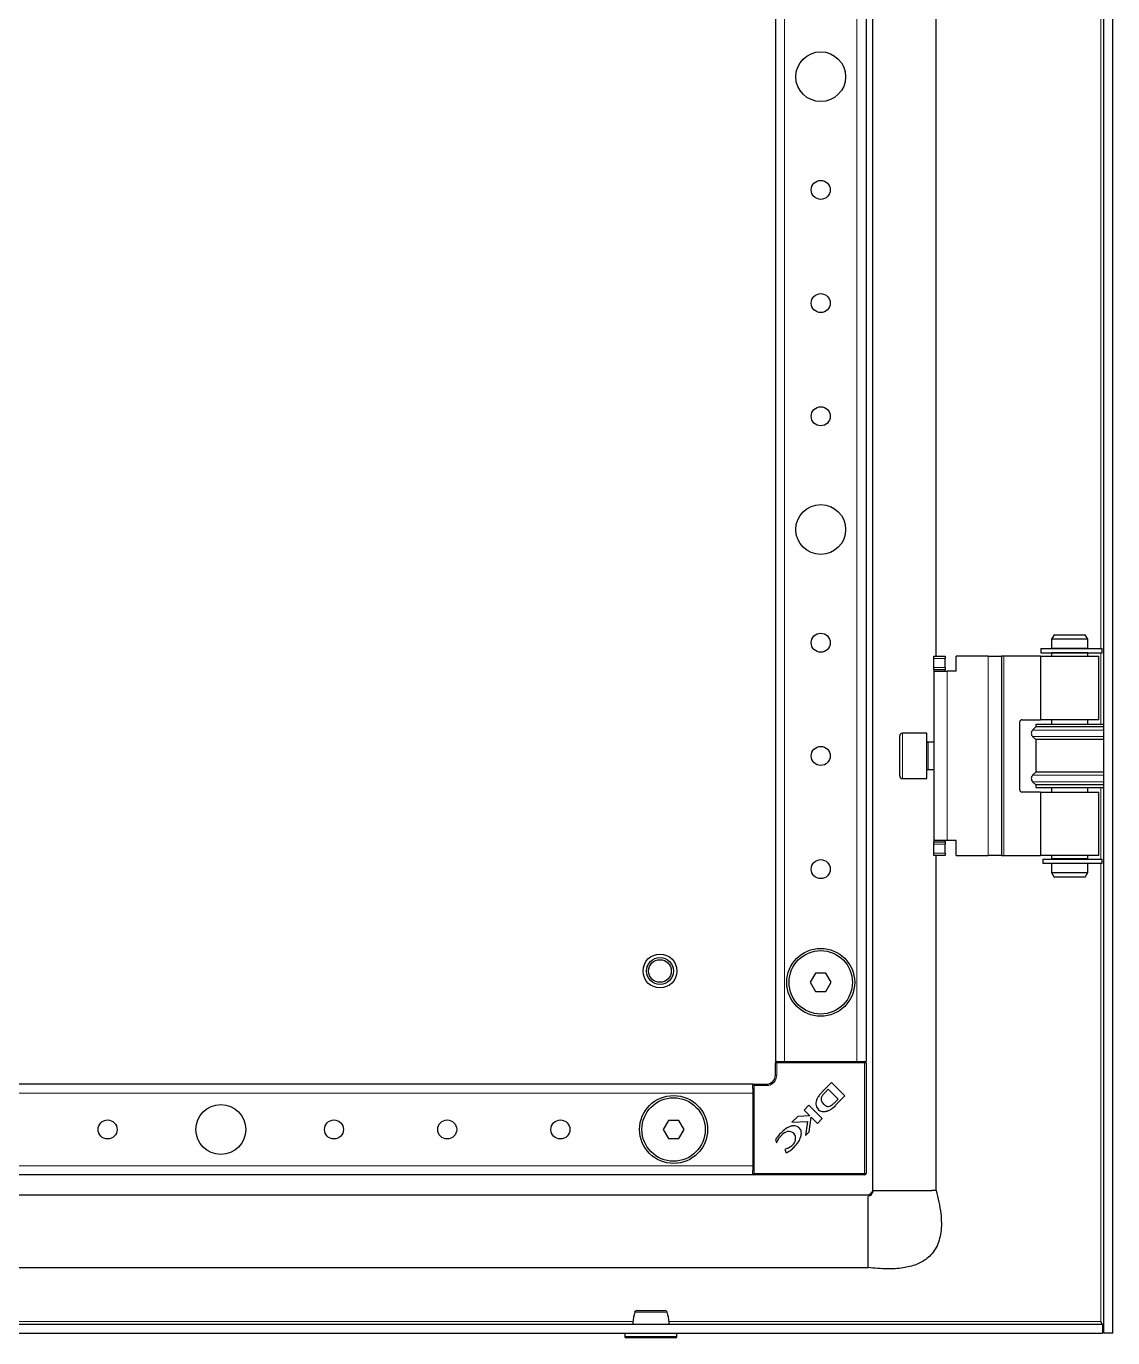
# Model space of a CAD drawing. Header units: millimetres. Extents: x -1114 to 2940, y -1920 to 1219.
# Drawn here: x -15.4 to 224.6, y -1099.7 to -810.1 of the extents above; entities that cross this region are included whole.
import ezdxf

# ---------------------------------------------------------------- set-up
doc = ezdxf.new("R2010")
doc.units = ezdxf.units.MM

msp = doc.modelspace()

# ---------------------------------------------------------------- linework, layer by layer
at = {"color": 7, "linetype": 'Continuous', "lineweight": 25}
for p, q in [((222.56, -1098.72), (222.56, 656.28)), ((224.56, -1098.72), (224.56, 656.28)), ((171.56, -1067.22), (171.56, 624.78)), ((150.06, 596.28), (150.06, -1038.72)), ((170.06, 596.28), (170.06, -1038.72)), ((185.56, -949.22), (185.56, -518.22)), ((211.64, -944.47), (211.06, -945.47)), ((211.06, -945.47), (211.06, -947.47)), ((219.06, -945.47), (211.06, -945.47)), ((211.64, -944.47), (218.48, -944.47)), ((219.06, -945.47), (218.48, -944.47)), ((219.06, -947.47), (219.06, -945.47)), ((185.01, -949.22), (187.51, -949.22)), ((185.01, -949.72), (185.01, -949.22)), ((185.01, -951.72), (185.01, -949.72)), ((187.51, -949.22), (187.51, -949.72)), ((187.51, -951.72), (187.51, -949.72)), ((197.01, -949.22), (190.01, -949.22)), ((190.01, -952.52), (190.01, -949.22)), ((197.01, -949.22), (200.01, -949.22)), ((200.01, -949.22), (200.01, -993.22)), ((200.51, -949.22), (200.01, -949.22)), ((208.61, -949.22), (200.51, -949.22)), ((208.61, -949.22), (208.61, -963.22)), ((208.61, -949.22), (221.51, -949.22)), ((208.69, -947.52), (208.69, -948.42)), ((208.69, -947.52), (208.74, -947.52)), ((208.69, -948.42), (208.74, -948.42)), ((208.74, -947.52), (222.21, -947.52)), ((208.74, -948.42), (222.21, -948.42)), ((215.59, -947.47), (211.06, -947.47)), ((211.06, -948.47), (211.06, -949.22)), ((215.59, -948.47), (211.06, -948.47)), ((211.56, -947.47), (211.56, -947.52)), ((211.56, -948.42), (211.56, -948.47)), ((219.06, -947.47), (215.59, -947.47)), ((219.06, -948.47), (215.59, -948.47)), ((218.56, -947.52), (218.56, -947.47)), ((218.56, -948.47), (218.56, -948.42)), ((219.06, -949.22), (219.06, -948.47)), ((221.51, -963.22), (221.51, -949.22)), ((222.21, -948.42), (222.21, -947.52)), ((185.01, -952.22), (185.01, -951.72)), ((187.51, -952.22), (185.01, -952.22)), ((185.01, -952.22), (185.01, -952.52)), ((185.01, -952.52), (188.01, -952.52)), ((185.01, -952.52), (185.01, -989.92)), ((187.51, -951.72), (187.51, -952.22)), ((187.51, -952.52), (187.51, -952.22)), ((190.01, -952.52), (188.01, -952.52)), ((204.01, -978.72), (204.01, -963.72)), ((204.51, -963.22), (208.61, -963.22)), ((207.56, -964.22), (207.56, -964.82)), ((207.56, -964.22), (222.56, -964.22)), ((221.51, -963.22), (208.61, -963.22)), ((211.06, -963.22), (211.06, -964.22)), ((219.06, -964.22), (219.06, -963.22)), ((177.51, -975.62), (177.51, -966.82)), ((183.51, -966.22), (178.11, -966.22)), ((183.51, -976.22), (183.51, -966.22)), ((207.56, -964.82), (206.86, -965.5)), ((206.86, -966.93), (207.56, -967.62)), ((222.56, -964.82), (207.56, -964.82)), ((185.01, -968.22), (183.76, -968.22)), ((207.56, -967.62), (207.56, -974.82)), ((222.56, -967.62), (207.56, -967.62)), ((183.76, -974.22), (185.01, -974.22)), ((207.56, -974.82), (206.86, -975.5)), ((222.56, -974.82), (207.56, -974.82)), ((178.11, -976.22), (183.51, -976.22)), ((206.86, -976.93), (207.56, -977.62)), ((207.56, -977.62), (207.56, -978.22)), ((222.56, -977.62), (207.56, -977.62)), ((207.56, -978.22), (222.56, -978.22)), ((211.06, -978.22), (211.06, -979.22)), ((219.06, -979.22), (219.06, -978.22)), ((208.61, -979.22), (204.51, -979.22)), ((208.61, -979.22), (208.61, -993.22)), ((208.61, -979.22), (221.51, -979.22)), ((221.51, -993.22), (221.51, -979.22)), ((188.01, -989.92), (185.01, -989.92)), ((185.01, -989.92), (185.01, -990.22)), ((185.01, -990.22), (187.51, -990.22)), ((185.01, -990.72), (185.01, -990.22)), ((187.51, -990.22), (187.51, -989.92)), ((187.51, -990.22), (187.51, -990.72)), ((190.01, -989.92), (188.01, -989.92)), ((190.01, -993.22), (190.01, -989.92)), ((185.01, -992.72), (185.01, -990.72)), ((185.01, -993.22), (185.01, -992.72)), ((187.51, -993.22), (185.01, -993.22)), ((185.56, -1067.22), (185.56, -993.22)), ((187.51, -992.72), (187.51, -990.72)), ((187.51, -992.72), (187.51, -993.22)), ((190.01, -993.22), (197.01, -993.22)), ((200.01, -993.22), (197.01, -993.22)), ((200.01, -993.22), (200.51, -993.22)), ((200.51, -993.22), (208.61, -993.22)), ((221.51, -993.22), (208.61, -993.22)), ((211.06, -993.22), (211.06, -993.97)), ((219.06, -993.97), (219.06, -993.22)), ((209.12, -994.02), (209.12, -994.92)), ((209.12, -994.02), (209.14, -994.02)), ((209.12, -994.92), (209.14, -994.92)), ((209.14, -994.02), (209.14, -994.92)), ((209.14, -994.02), (209.22, -994.02)), ((209.14, -994.92), (209.22, -994.92)), ((209.22, -994.02), (222.21, -994.02)), ((209.22, -994.92), (222.21, -994.92)), ((215.59, -993.97), (211.06, -993.97)), ((211.06, -994.97), (211.06, -996.97)), ((215.59, -994.97), (211.06, -994.97)), ((211.56, -993.97), (211.56, -994.02)), ((211.56, -994.92), (211.56, -994.97)), ((219.06, -993.97), (215.59, -993.97)), ((219.06, -994.97), (215.59, -994.97)), ((218.56, -994.02), (218.56, -993.97)), ((218.56, -994.97), (218.56, -994.92)), ((219.06, -996.97), (219.06, -994.97)), ((222.21, -994.92), (222.21, -994.02)), ((211.06, -996.97), (211.64, -997.97)), ((211.06, -996.97), (215.59, -996.97)), ((215.52, -997.97), (211.64, -997.97)), ((218.48, -997.97), (215.52, -997.97)), ((215.59, -996.97), (219.06, -996.97)), ((218.48, -997.97), (219.06, -996.97)), ((158.91, -1019.22), (157.75, -1021.22)), ((161.22, -1019.22), (158.91, -1019.22)), ((162.37, -1021.22), (161.22, -1019.22)), ((157.75, -1021.22), (158.91, -1023.22)), ((161.22, -1023.22), (162.37, -1021.22)), ((158.91, -1023.22), (161.22, -1023.22)), ((150.06, -1038.72), (150.36, -1038.72)), ((150.06, -1041.72), (150.06, -1039.02)), ((150.36, -1038.72), (151.01, -1038.72)), ((151.01, -1038.72), (152.06, -1038.72)), ((152.06, -1038.72), (168.06, -1038.72)), ((168.06, -1038.72), (169.11, -1038.72)), ((169.11, -1038.72), (169.76, -1038.72)), ((169.76, -1038.72), (170.06, -1038.72)), ((170.06, -1039.02), (170.06, -1063.42)), ((145.06, -1043.72), (-134.94, -1043.72)), ((145.06, -1043.72), (145.06, -1044.02)), ((145.06, -1044.66), (145.06, -1044.02)), ((145.06, -1044.66), (145.06, -1045.72)), ((145.36, -1043.72), (148.06, -1043.72)), ((160.56, -1045.25), (160.55, -1045.27)), ((162.45, -1043.36), (160.56, -1045.25)), ((161.71, -1044.84), (161.05, -1045.52)), ((163.89, -1047.03), (161.71, -1044.84)), ((165.41, -1046.32), (162.45, -1043.36)), ((145.06, -1045.72), (145.06, -1061.72)), ((157.45, -1048.37), (156.39, -1049.43)), ((160.41, -1051.33), (157.45, -1048.37)), ((163.17, -1047.77), (163.89, -1047.03)), ((163.42, -1048.31), (165.41, -1046.32)), ((154.98, -1050.84), (153.69, -1052.13)), ((157.64, -1050.67), (154.98, -1050.84)), ((156.39, -1049.43), (157.64, -1050.67)), ((157.49, -1054.25), (157.97, -1050.98)), ((157.97, -1050.98), (159.36, -1052.37)), ((159.36, -1052.37), (160.41, -1051.33)), ((126.41, -1051.72), (125.25, -1053.72)), ((125.25, -1053.72), (126.41, -1055.72)), ((128.72, -1051.72), (126.41, -1051.72)), ((129.87, -1053.72), (128.72, -1051.72)), ((128.72, -1055.72), (129.87, -1053.72)), ((153.69, -1052.13), (157.16, -1051.95)), ((157.16, -1051.95), (156.69, -1055.05)), ((156.69, -1055.05), (157.49, -1054.25)), ((126.41, -1055.72), (128.72, -1055.72)), ((150.06, -1056.09), (150.31, -1056.6)), ((150.31, -1056.6), (150.42, -1056.49)), ((152.26, -1058.04), (152.12, -1058.17)), ((152.12, -1058.17), (152.46, -1058.86)), ((145.06, -1061.72), (145.06, -1062.77)), ((145.06, -1063.42), (145.06, -1062.77)), ((145.06, -1063.72), (-134.94, -1063.72)), ((145.06, -1063.42), (145.06, -1063.72)), ((169.76, -1063.72), (145.36, -1063.72)), ((170.56, -1068.22), (-135.54, -1068.22)), ((170.56, -1084.22), (170.56, -1068.54)), ((171.67, -1067.22), (172.54, -1067.22)), ((172.54, -1067.22), (174.93, -1067.22)), ((174.93, -1067.22), (174.99, -1067.22)), ((174.99, -1067.22), (182.13, -1067.22)), ((182.13, -1067.22), (182.28, -1067.22)), ((182.28, -1067.22), (184.58, -1067.22)), ((-262.44, -1084.22), (170.56, -1084.22)), ((-268.14, -1096.72), (222.26, -1096.72)), ((221.96, -1096.12), (222.16, -1096.72)), ((222.26, -1096.72), (222.26, -1098.72)), ((-268.14, -1098.72), (222.26, -1098.72)), ((116.81, -1098.72), (116.81, -1099.47)), ((128.06, -1099.72), (117.06, -1099.72)), ((128.31, -1099.47), (128.31, -1098.72)), ((224.56, -1098.72), (222.56, -1098.72))]:
    msp.add_line(p, q, dxfattribs=at)
at = {"color": 8, "linetype": 'Continuous', "lineweight": 18}
for p, q in [((152.06, 596.28), (152.06, -1038.72)), ((168.06, 596.28), (168.06, -1038.72)), ((221.96, -519.92), (221.96, -947.52)), ((187.51, -949.72), (185.01, -949.72)), ((197.01, -949.22), (197.01, -993.22)), ((200.51, -993.22), (200.51, -949.22)), ((208.74, -947.52), (208.74, -948.42)), ((221.96, -948.42), (221.96, -964.22)), ((185.01, -951.72), (187.51, -951.72)), ((188.01, -952.52), (188.01, -989.92)), ((178.11, -966.22), (178.11, -976.22)), ((222.56, -965.5), (206.86, -965.5)), ((222.56, -966.93), (206.86, -966.93)), ((183.76, -968.22), (183.76, -971.22)), ((183.76, -971.22), (183.76, -974.22)), ((222.56, -975.5), (206.86, -975.5)), ((222.56, -976.93), (206.86, -976.93)), ((221.96, -978.22), (221.96, -994.02)), ((187.51, -990.72), (185.01, -990.72)), ((185.01, -992.72), (187.51, -992.72)), ((209.22, -994.02), (209.22, -994.92)), ((221.96, -994.92), (221.96, -1096.12)), ((150.06, -1039.02), (150.36, -1039.02)), ((150.36, -1039.02), (150.36, -1038.72)), ((150.36, -1039.02), (150.36, -1041.72)), ((169.76, -1039.02), (150.36, -1039.02)), ((169.76, -1039.02), (169.76, -1038.72)), ((169.76, -1063.42), (169.76, -1039.02)), ((169.76, -1039.02), (170.06, -1039.02)), ((150.06, -1041.72), (150.36, -1041.72)), ((145.06, -1044.02), (145.36, -1044.02)), ((145.36, -1044.02), (145.36, -1043.72)), ((148.06, -1044.02), (145.36, -1044.02)), ((145.36, -1044.02), (145.36, -1063.42)), ((148.06, -1043.72), (148.06, -1044.02)), ((145.06, -1045.72), (-134.94, -1045.72)), ((145.06, -1061.72), (-134.94, -1061.72)), ((145.06, -1063.42), (145.36, -1063.42)), ((145.36, -1063.42), (169.76, -1063.42)), ((145.36, -1063.72), (145.36, -1063.42)), ((169.76, -1063.42), (169.76, -1063.72)), ((169.76, -1063.42), (170.06, -1063.42)), ((118.59, -1096.12), (-164.47, -1096.12)), ((221.96, -1096.12), (126.53, -1096.12)), ((116.81, -1099.47), (128.31, -1099.47))]:
    msp.add_line(p, q, dxfattribs=at)
at = {"color": 7, "linetype": 'Continuous', "lineweight": 25}
for centre, radius in [((160.06, -821.22), 5.5), ((160.06, -846.22), 2.1), ((160.06, -871.22), 2.1), ((160.06, -896.22), 2.1), ((160.06, -921.22), 5.5), ((160.06, -946.22), 2.1), ((160.06, -971.22), 2.1), ((160.06, -996.22), 2.1), ((160.06, -1021.22), 7.5), ((124.56, -1018.72), 3.75), ((124.56, -1018.72), 3), ((124.56, -1018.72), 2.5), ((160.06, -1021.22), 7), ((27.56, -1053.72), 5.5), ((127.56, -1053.72), 7.5), ((127.56, -1053.72), 7), ((2.56, -1053.72), 2.1), ((52.56, -1053.72), 2.1), ((77.56, -1053.72), 2.1), ((102.56, -1053.72), 2.1)]:
    msp.add_circle(centre, radius, dxfattribs=at)
for centre, radius, start, end in [((204.51, -963.72), 0.5, 90, 180), ((178.11, -966.82), 0.6, 90, 180), ((207.56, -966.22), 1, 134.427, 225.573), ((183.76, -967.97), 0.25, 180, 270), ((178.11, -975.62), 0.6, 180, 270), ((183.76, -974.47), 0.25, 90, 180), ((207.56, -976.22), 1, 134.427, 225.573), ((204.51, -978.72), 0.5, 180, 270), ((150.36, -1039.02), 0.3, 90, 180), ((169.76, -1039.02), 0.3, 0, 90), ((148.06, -1041.72), 2, 270, 0), ((145.36, -1044.02), 0.3, 90, 180), ((159.76, -1045.11), 4.87, 290.3445, 318.7777), ((158.99, -1043.3), 6.12, 306.9888, 313.0744), ((152.99, -1056.12), 1.94, 53.3097, 142.3464), ((152.55, -1055.72), 1.97, 308.454, 35.887), ((145.36, -1063.42), 0.3, 180, 270), ((169.76, -1063.42), 0.3, 270, 0), ((119.45, -1094.22), 0.5, 89.9982, 165.4001), ((125.67, -1094.22), 0.5, 15.316, 90.0228), ((117.06, -1099.47), 0.25, 180, 270), ((128.06, -1099.47), 0.25, 270, 0)]:
    msp.add_arc(centre, radius, start, end, dxfattribs=at)
at = {"color": 8, "linetype": 'Continuous', "lineweight": 18}
msp.add_arc((148.06, -1041.72), 2.3, 270, 0, dxfattribs=at)
at = {"color": 7, "linetype": 'Continuous', "lineweight": 25}
for points, knots in [([(160.55, -1045.27), (160.47, -1045.35), (160.32, -1045.51), (160.17, -1045.67), (160.09, -1045.76)], [0, 0, 0, 0, 0.486421, 1, 1, 1, 1]), ([(161.05, -1045.52), (160.86, -1045.72), (160.51, -1046.09), (160.19, -1046.63), (160.12, -1047.08), (160.19, -1047.42), (160.38, -1047.77), (160.58, -1047.98), (160.68, -1048.1)], [0, 0, 0, 0, 0.274676, 0.503042, 0.607381, 0.716579, 0.843412, 1, 1, 1, 1]), ([(159.41, -1046.6), (159.3, -1046.8), (159.1, -1047.19), (158.98, -1047.83), (159.02, -1048.42), (159.22, -1048.96), (159.58, -1049.39), (160.09, -1049.68), (160.75, -1049.8), (161.21, -1049.72), (161.45, -1049.67)], [0, 0, 0, 0, 0.138091, 0.265455, 0.384013, 0.496103, 0.605759, 0.71979, 0.847662, 1, 1, 1, 1]), ([(160.09, -1045.76), (159.95, -1045.91), (159.71, -1046.17), (159.5, -1046.47), (159.41, -1046.6)], [0, 0, 0, 0, 0.55183, 1, 1, 1, 1]), ([(160.68, -1048.1), (160.78, -1048.19), (160.95, -1048.36), (161.23, -1048.54), (161.5, -1048.63), (161.83, -1048.63), (162.23, -1048.48), (162.51, -1048.29), (162.67, -1048.19)], [0, 0, 0, 0, 0.176808, 0.319231, 0.43938, 0.552395, 0.749205, 1, 1, 1, 1]), ([(155.4, -1053.46), (155.23, -1053.32), (154.9, -1053.04), (154.2, -1052.87), (153.33, -1053), (152.25, -1053.57), (151.56, -1054.21), (151.17, -1054.58)], [0, 0, 0, 0, 0.130532, 0.266031, 0.423997, 0.666819, 1, 1, 1, 1]), ([(154.19, -1057.62), (154.52, -1057.25), (155.14, -1056.56), (155.69, -1055.39), (155.83, -1054.44), (155.67, -1053.8), (155.49, -1053.57), (155.4, -1053.46)], [0, 0, 0, 0, 0.315674, 0.58952, 0.813199, 0.909026, 1, 1, 1, 1]), ([(151.17, -1054.58), (150.92, -1054.84), (150.49, -1055.31), (150.19, -1055.86), (150.06, -1056.09)], [0, 0, 0, 0, 0.577653, 1, 1, 1, 1]), ([(150.42, -1056.49), (150.56, -1056.18), (150.83, -1055.61), (151.26, -1055.15), (151.45, -1054.94)], [0, 0, 0, 0, 0.547643, 1, 1, 1, 1]), ([(153.78, -1057.26), (153.52, -1057.48), (153.07, -1057.86), (152.5, -1057.98), (152.26, -1058.04)], [0, 0, 0, 0, 0.5796082, 1, 1, 1, 1]), ([(152.46, -1058.86), (152.8, -1058.68), (153.43, -1058.34), (153.95, -1057.85), (154.19, -1057.62)], [0, 0, 0, 0, 0.5368, 1, 1, 1, 1]), ([(171.6, -1067.22), (171.58, -1067.35), (171.56, -1067.6), (171.42, -1067.8), (171.3, -1067.89), (171.25, -1067.99), (171.23, -1068.06), (171.22, -1068.12), (171.2, -1068.15), (171.18, -1068.19), (171.15, -1068.24), (171.09, -1068.29), (170.97, -1068.35), (170.78, -1068.39), (170.64, -1068.38), (170.56, -1068.38)], [0, 0, 0, 0, 0.233411, 0.418546, 0.549351, 0.595026, 0.631329, 0.647111, 0.661994, 0.676639, 0.691742, 0.725563, 0.766794, 0.872627, 1, 1, 1, 1]), ([(185.56, -1067.22), (185.97, -1068.9), (186.7, -1071.94), (186.79, -1076.25), (185.82, -1079.8), (183.77, -1082.25), (181.13, -1083.68), (178.11, -1084.42), (174.51, -1084.62), (171.95, -1084.36), (170.56, -1084.22)], [0, 0, 0, 0, 0.176067, 0.318225, 0.435596, 0.543482, 0.633889, 0.737152, 0.858183, 1, 1, 1, 1]), ([(170.56, -1068.22), (170.78, -1068.07), (171.19, -1067.8), (171.45, -1067.4), (171.56, -1067.22)], [0, 0, 0, 0, 0.556114, 1, 1, 1, 1]), ([(118.97, -1094.07), (118.78, -1094.81), (118.56, -1095.67), (118.54, -1096.59), (118.54, -1096.72)], [0, 0, 0, 0, 0.85815, 1, 1, 1, 1]), ([(119.45, -1093.72), (119.49, -1093.72), (119.57, -1093.72), (120.13, -1093.72), (120.94, -1093.72), (121.93, -1093.72), (122.99, -1093.72), (123.78, -1093.72), (124.17, -1093.72), (124.26, -1093.72)], [0, 0, 0, 0, 0.158514, 0.317278, 0.475863, 0.634247, 0.792477, 0.950708, 1, 1, 1, 1]), ([(124.26, -1093.72), (124.45, -1093.72), (124.92, -1093.72), (125.47, -1093.72), (125.6, -1093.72), (125.66, -1093.72)], [0, 0, 0, 0, 0.256553, 0.627981, 1, 1, 1, 1]), ([(126.58, -1096.72), (126.58, -1096.59), (126.56, -1095.67), (126.34, -1094.81), (126.15, -1094.07)], [0, 0, 0, 0, 0.14185, 1, 1, 1, 1]), ([(222.26, -1097.01), (222.29, -1097.09), (222.4, -1097.42), (222.52, -1097.98), (222.55, -1098.47), (222.56, -1098.72)], [0, 0, 0, 0, 0.1417423, 0.5662026, 1, 1, 1, 1])]:
    msp.add_open_spline(points, degree=3, knots=knots, dxfattribs=at)
for points in [[(185.56, -1067.22), (185.52, -1067.22), (185.43, -1067.22), (184.87, -1067.22), (184.58, -1067.22)], [(222.26, -1096.72), (222.24, -1096.71), (222.19, -1096.69), (222.11, -1096.55), (222.04, -1096.35), (221.99, -1096.2), (221.96, -1096.12)]]:
    msp.add_open_spline(points, degree=3, dxfattribs=at)
at = {"color": 8, "linetype": 'Continuous', "lineweight": 18}
for points, knots in [([(124.53, -1094.09), (124.42, -1094.09), (123.97, -1094.09), (123.45, -1094.09), (122.66, -1094.09), (121.83, -1094.09), (120.69, -1094.09), (119.74, -1094.09), (119.16, -1094.09), (118.91, -1094.09), (118.97, -1094.09), (118.98, -1094.09)], [0, 0, 0, 0, 0.048751, 0.204942, 0.205393, 0.362034, 0.518827, 0.675799, 0.832923, 0.989778, 1, 1, 1, 1]), ([(126.12, -1094.09), (126.13, -1094.09), (126.19, -1094.09), (125.88, -1094.09), (125.3, -1094.09), (124.75, -1094.09), (124.53, -1094.09)], [0, 0, 0, 0, 0.083271, 0.424284, 0.764725, 1, 1, 1, 1])]:
    msp.add_open_spline(points, degree=3, knots=knots, dxfattribs=at)

doc.saveas('drawing.dxf')
